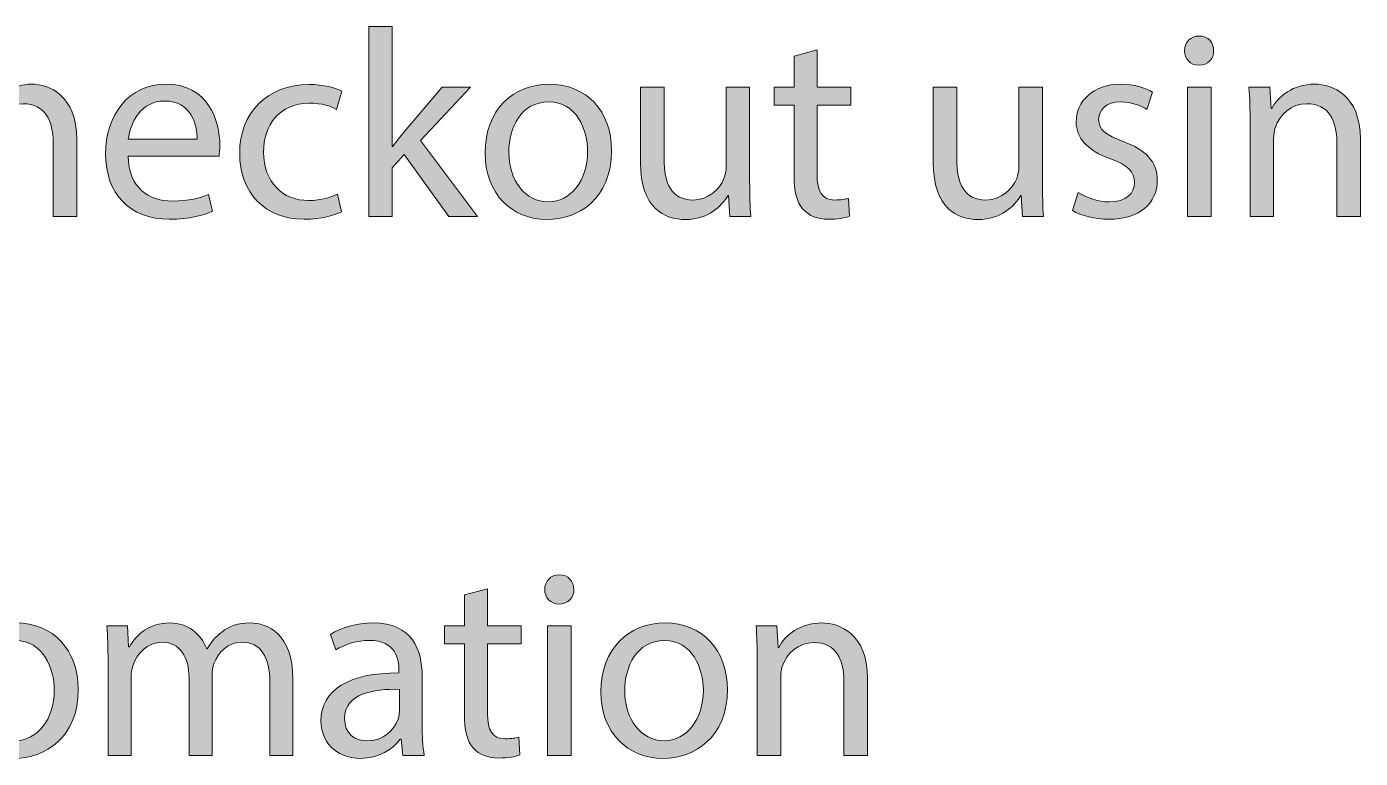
# Model space of a CAD drawing. Header units: inches. Extents: x 0.1 to 22.4, y -34.4 to -0.1.
# Drawn here: x 13.454 to 15.531, y -8.11 to -6.97 of the extents above; entities that cross this region are included whole.
import ezdxf

# ---------------------------------------------------------------- set-up
doc = ezdxf.new("R2010")
doc.units = ezdxf.units.IN
doc.header["$MEASUREMENT"] = 0
doc.layers.add('Layer 1', color=7, linetype='Continuous')

# ---------------------------------------------------------------- blocks, each defined once
blk = doc.blocks.new('block 9')
at = {"layer": 'Layer 1', "true_color": 0x231f20}
h = blk.add_hatch(color=250, dxfattribs=at)
h.dxf.hatch_style = 2
edge = h.paths.add_edge_path()
edge.add_spline(control_points=[(13.3603, -6.9703), (13.3603, -6.9703), (13.3969, -6.9703), (13.3969, -6.9703), (13.3969, -6.9703), (13.3969, -7.0961), (13.3969, -7.0961), (13.3969, -7.0961), (13.3978, -7.0961), (13.3978, -7.0961), (13.4036, -7.0857), (13.4128, -7.0766), (13.424, -7.0703), (13.4349, -7.0641), (13.4478, -7.0599), (13.4615, -7.0599), (13.4886, -7.0599), (13.5319, -7.0766), (13.5319, -7.1461), (13.5319, -7.1461), (13.5319, -7.2661), (13.5319, -7.2661), (13.5319, -7.2661), (13.4953, -7.2661), (13.4953, -7.2661), (13.4953, -7.2661), (13.4953, -7.1503), (13.4953, -7.1503), (13.4953, -7.1178), (13.4832, -7.0903), (13.4486, -7.0903), (13.4249, -7.0903), (13.4061, -7.107), (13.3994, -7.127), (13.3974, -7.132), (13.3969, -7.1374), (13.3969, -7.1445), (13.3969, -7.1445), (13.3969, -7.2661), (13.3969, -7.2661), (13.3969, -7.2661), (13.3603, -7.2661), (13.3603, -7.2661), (13.3603, -7.2661), (13.3603, -6.9703), (13.3603, -6.9703)], knot_values=[0, 0, 0, 0, 1, 1, 1, 2, 2, 2, 3, 3, 3, 4, 4, 4, 5, 5, 5, 6, 6, 6, 7, 7, 7, 8, 8, 8, 9, 9, 9, 10, 10, 10, 11, 11, 11, 12, 12, 12, 13, 13, 13, 14, 14, 14, 15, 15, 15, 15], degree=3, periodic=1)
h = blk.add_hatch(color=250, dxfattribs=at)
h.dxf.hatch_style = 2
edge = h.paths.add_edge_path()
edge.add_spline(control_points=[(14.0232, -7.157), (14.0232, -7.157), (14.024, -7.157), (14.024, -7.157), (14.029, -7.1499), (14.0361, -7.1411), (14.0419, -7.134), (14.0419, -7.134), (14.1011, -7.0645), (14.1011, -7.0645), (14.1011, -7.0645), (14.1453, -7.0645), (14.1453, -7.0645), (14.1453, -7.0645), (14.0673, -7.1474), (14.0673, -7.1474), (14.0673, -7.1474), (14.1561, -7.2661), (14.1561, -7.2661), (14.1561, -7.2661), (14.1115, -7.2661), (14.1115, -7.2661), (14.1115, -7.2661), (14.0419, -7.1695), (14.0419, -7.1695), (14.0419, -7.1695), (14.0232, -7.1903), (14.0232, -7.1903), (14.0232, -7.1903), (14.0232, -7.2661), (14.0232, -7.2661), (14.0232, -7.2661), (13.9869, -7.2661), (13.9869, -7.2661), (13.9869, -7.2661), (13.9869, -6.9703), (13.9869, -6.9703), (13.9869, -6.9703), (14.0232, -6.9703), (14.0232, -6.9703), (14.0232, -6.9703), (14.0232, -7.157), (14.0232, -7.157)], knot_values=[0, 0, 0, 0, 1, 1, 1, 2, 2, 2, 3, 3, 3, 4, 4, 4, 5, 5, 5, 6, 6, 6, 7, 7, 7, 8, 8, 8, 9, 9, 9, 10, 10, 10, 11, 11, 11, 12, 12, 12, 13, 13, 13, 14, 14, 14, 14], degree=3, periodic=1)
h = blk.add_hatch(color=250, dxfattribs=at)
h.dxf.hatch_style = 2
edge = h.paths.add_edge_path()
edge.add_spline(control_points=[(15.3023, -7.0078), (15.3028, -7.0203), (15.2936, -7.0303), (15.279, -7.0303), (15.2661, -7.0303), (15.2569, -7.0203), (15.2569, -7.0078), (15.2569, -6.9949), (15.2665, -6.9849), (15.2798, -6.9849), (15.2936, -6.9849), (15.3023, -6.9949), (15.3023, -7.0078)], knot_values=[0, 0, 0, 0, 1, 1, 1, 2, 2, 2, 3, 3, 3, 4, 4, 4, 4], degree=3, periodic=1)
h.paths.add_polyline_path([(15.2615, -7.2661), (15.2615, -7.0645), (15.2982, -7.0645), (15.2982, -7.2661)])
h = blk.add_hatch(color=250, dxfattribs=at)
h.dxf.hatch_style = 2
edge = h.paths.add_edge_path()
edge.add_spline(control_points=[(14.6848, -7.0066), (14.6848, -7.0066), (14.6848, -7.0645), (14.6848, -7.0645), (14.6848, -7.0645), (14.7373, -7.0645), (14.7373, -7.0645), (14.7373, -7.0645), (14.7373, -7.0924), (14.7373, -7.0924), (14.7373, -7.0924), (14.6848, -7.0924), (14.6848, -7.0924), (14.6848, -7.0924), (14.6848, -7.2011), (14.6848, -7.2011), (14.6848, -7.2261), (14.6919, -7.2403), (14.7123, -7.2403), (14.7219, -7.2403), (14.729, -7.239), (14.7336, -7.2378), (14.7336, -7.2378), (14.7353, -7.2653), (14.7353, -7.2653), (14.7282, -7.2682), (14.7169, -7.2703), (14.7028, -7.2703), (14.6857, -7.2703), (14.6719, -7.2649), (14.6632, -7.2549), (14.6528, -7.244), (14.649, -7.2261), (14.649, -7.2024), (14.649, -7.2024), (14.649, -7.0924), (14.649, -7.0924), (14.649, -7.0924), (14.6178, -7.0924), (14.6178, -7.0924), (14.6178, -7.0924), (14.6178, -7.0645), (14.6178, -7.0645), (14.6178, -7.0645), (14.649, -7.0645), (14.649, -7.0645), (14.649, -7.0645), (14.649, -7.0161), (14.649, -7.0161), (14.649, -7.0161), (14.6848, -7.0066), (14.6848, -7.0066)], knot_values=[0, 0, 0, 0, 1, 1, 1, 2, 2, 2, 3, 3, 3, 4, 4, 4, 5, 5, 5, 6, 6, 6, 7, 7, 7, 8, 8, 8, 9, 9, 9, 10, 10, 10, 11, 11, 11, 12, 12, 12, 13, 13, 13, 14, 14, 14, 15, 15, 15, 16, 16, 16, 17, 17, 17, 17], degree=3, periodic=1)
h = blk.add_hatch(color=250, dxfattribs=at)
h.dxf.hatch_style = 2
edge = h.paths.add_edge_path()
edge.add_spline(control_points=[(13.6119, -7.172), (13.6128, -7.2215), (13.6444, -7.242), (13.6811, -7.242), (13.7073, -7.242), (13.7232, -7.2374), (13.7369, -7.2315), (13.7369, -7.2315), (13.7432, -7.2578), (13.7432, -7.2578), (13.7303, -7.2636), (13.7082, -7.2703), (13.6761, -7.2703), (13.614, -7.2703), (13.5769, -7.2295), (13.5769, -7.1686), (13.5769, -7.1078), (13.6128, -7.0599), (13.6715, -7.0599), (13.7373, -7.0599), (13.7548, -7.1178), (13.7548, -7.1549), (13.7548, -7.1624), (13.754, -7.1682), (13.7536, -7.172), (13.7536, -7.172), (13.6119, -7.172), (13.6119, -7.172)], knot_values=[0, 0, 0, 0, 1, 1, 1, 2, 2, 2, 3, 3, 3, 4, 4, 4, 5, 5, 5, 6, 6, 6, 7, 7, 7, 8, 8, 8, 9, 9, 9, 9], degree=3, periodic=1)
edge = h.paths.add_edge_path()
edge.add_spline(control_points=[(13.7194, -7.1457), (13.7198, -7.1224), (13.7099, -7.0861), (13.6686, -7.0861), (13.6315, -7.0861), (13.6153, -7.1203), (13.6123, -7.1457), (13.6123, -7.1457), (13.7194, -7.1457), (13.7194, -7.1457)], knot_values=[0, 0, 0, 0, 1, 1, 1, 2, 2, 2, 3, 3, 3, 3], degree=3, periodic=1)
h = blk.add_hatch(color=250, dxfattribs=at)
h.dxf.hatch_style = 2
edge = h.paths.add_edge_path()
edge.add_spline(control_points=[(13.944, -7.2586), (13.9344, -7.2636), (13.9132, -7.2703), (13.8861, -7.2703), (13.8253, -7.2703), (13.7857, -7.229), (13.7857, -7.1674), (13.7857, -7.1053), (13.8282, -7.0603), (13.894, -7.0603), (13.9157, -7.0603), (13.9349, -7.0657), (13.9449, -7.0707), (13.9449, -7.0707), (13.9365, -7.0991), (13.9365, -7.0991), (13.9278, -7.094), (13.914, -7.0895), (13.894, -7.0895), (13.8478, -7.0895), (13.8228, -7.1236), (13.8228, -7.1657), (13.8228, -7.2124), (13.8528, -7.2411), (13.8928, -7.2411), (13.9136, -7.2411), (13.9274, -7.2357), (13.9378, -7.2311), (13.9378, -7.2311), (13.944, -7.2586), (13.944, -7.2586)], knot_values=[0, 0, 0, 0, 1, 1, 1, 2, 2, 2, 3, 3, 3, 4, 4, 4, 5, 5, 5, 6, 6, 6, 7, 7, 7, 8, 8, 8, 9, 9, 9, 10, 10, 10, 10], degree=3, periodic=1)
h = blk.add_hatch(color=250, dxfattribs=at)
h.dxf.hatch_style = 2
edge = h.paths.add_edge_path()
edge.add_spline(control_points=[(14.3648, -7.1636), (14.3648, -7.2382), (14.3132, -7.2707), (14.2644, -7.2707), (14.2099, -7.2707), (14.1678, -7.2307), (14.1678, -7.167), (14.1678, -7.0995), (14.2119, -7.0599), (14.2678, -7.0599), (14.3257, -7.0599), (14.3648, -7.102), (14.3648, -7.1636)], knot_values=[0, 0, 0, 0, 1, 1, 1, 2, 2, 2, 3, 3, 3, 4, 4, 4, 4], degree=3, periodic=1)
edge = h.paths.add_edge_path()
edge.add_spline(control_points=[(14.2048, -7.1657), (14.2048, -7.2099), (14.2303, -7.2432), (14.2661, -7.2432), (14.3011, -7.2432), (14.3274, -7.2103), (14.3274, -7.1649), (14.3274, -7.1307), (14.3103, -7.0874), (14.2669, -7.0874), (14.2236, -7.0874), (14.2048, -7.1274), (14.2048, -7.1657)], knot_values=[0, 0, 0, 0, 1, 1, 1, 2, 2, 2, 3, 3, 3, 4, 4, 4, 4], degree=3, periodic=1)
h = blk.add_hatch(color=250, dxfattribs=at)
h.dxf.hatch_style = 2
edge = h.paths.add_edge_path()
edge.add_spline(control_points=[(15.0915, -7.2286), (15.1023, -7.2357), (15.1215, -7.2432), (15.1398, -7.2432), (15.1665, -7.2432), (15.179, -7.2299), (15.179, -7.2132), (15.179, -7.1957), (15.1686, -7.1861), (15.1415, -7.1761), (15.1053, -7.1632), (15.0882, -7.1432), (15.0882, -7.1191), (15.0882, -7.0865), (15.1144, -7.0599), (15.1577, -7.0599), (15.1782, -7.0599), (15.1961, -7.0657), (15.2073, -7.0724), (15.2073, -7.0724), (15.1982, -7.0991), (15.1982, -7.0991), (15.1902, -7.094), (15.1757, -7.0874), (15.1569, -7.0874), (15.1352, -7.0874), (15.1232, -7.0999), (15.1232, -7.1149), (15.1232, -7.1316), (15.1352, -7.1391), (15.1615, -7.149), (15.1965, -7.1624), (15.2144, -7.1799), (15.2144, -7.2099), (15.2144, -7.2453), (15.1869, -7.2703), (15.139, -7.2703), (15.1169, -7.2703), (15.0965, -7.2649), (15.0823, -7.2565), (15.0823, -7.2565), (15.0915, -7.2286), (15.0915, -7.2286)], knot_values=[0, 0, 0, 0, 1, 1, 1, 2, 2, 2, 3, 3, 3, 4, 4, 4, 5, 5, 5, 6, 6, 6, 7, 7, 7, 8, 8, 8, 9, 9, 9, 10, 10, 10, 11, 11, 11, 12, 12, 12, 13, 13, 13, 14, 14, 14, 14], degree=3, periodic=1)
h = blk.add_hatch(color=250, dxfattribs=at)
h.dxf.hatch_style = 2
edge = h.paths.add_edge_path()
edge.add_spline(control_points=[(15.359, -7.1191), (15.359, -7.0982), (15.3586, -7.0811), (15.3573, -7.0645), (15.3573, -7.0645), (15.3898, -7.0645), (15.3898, -7.0645), (15.3898, -7.0645), (15.3919, -7.0978), (15.3919, -7.0978), (15.3919, -7.0978), (15.3928, -7.0978), (15.3928, -7.0978), (15.4028, -7.0786), (15.4261, -7.0599), (15.4594, -7.0599), (15.4873, -7.0599), (15.5307, -7.0766), (15.5307, -7.1457), (15.5307, -7.1457), (15.5307, -7.2661), (15.5307, -7.2661), (15.5307, -7.2661), (15.494, -7.2661), (15.494, -7.2661), (15.494, -7.2661), (15.494, -7.1499), (15.494, -7.1499), (15.494, -7.1174), (15.4819, -7.0903), (15.4473, -7.0903), (15.4232, -7.0903), (15.4044, -7.1074), (15.3982, -7.1278), (15.3965, -7.1324), (15.3957, -7.1386), (15.3957, -7.1449), (15.3957, -7.1449), (15.3957, -7.2661), (15.3957, -7.2661), (15.3957, -7.2661), (15.359, -7.2661), (15.359, -7.2661), (15.359, -7.2661), (15.359, -7.1191), (15.359, -7.1191)], knot_values=[0, 0, 0, 0, 1, 1, 1, 2, 2, 2, 3, 3, 3, 4, 4, 4, 5, 5, 5, 6, 6, 6, 7, 7, 7, 8, 8, 8, 9, 9, 9, 10, 10, 10, 11, 11, 11, 12, 12, 12, 13, 13, 13, 14, 14, 14, 15, 15, 15, 15], degree=3, periodic=1)
h = blk.add_hatch(color=250, dxfattribs=at)
h.dxf.hatch_style = 2
edge = h.paths.add_edge_path()
edge.add_spline(control_points=[(14.5798, -7.2111), (14.5798, -7.232), (14.5803, -7.2503), (14.5815, -7.2661), (14.5815, -7.2661), (14.549, -7.2661), (14.549, -7.2661), (14.549, -7.2661), (14.5469, -7.2332), (14.5469, -7.2332), (14.5469, -7.2332), (14.5461, -7.2332), (14.5461, -7.2332), (14.5365, -7.2495), (14.5153, -7.2707), (14.4794, -7.2707), (14.4478, -7.2707), (14.4098, -7.2532), (14.4098, -7.1824), (14.4098, -7.1824), (14.4098, -7.0645), (14.4098, -7.0645), (14.4098, -7.0645), (14.4465, -7.0645), (14.4465, -7.0645), (14.4465, -7.0645), (14.4465, -7.1761), (14.4465, -7.1761), (14.4465, -7.2145), (14.4582, -7.2403), (14.4915, -7.2403), (14.5161, -7.2403), (14.5332, -7.2232), (14.5398, -7.207), (14.5419, -7.2015), (14.5432, -7.1949), (14.5432, -7.1882), (14.5432, -7.1882), (14.5432, -7.0645), (14.5432, -7.0645), (14.5432, -7.0645), (14.5798, -7.0645), (14.5798, -7.0645), (14.5798, -7.0645), (14.5798, -7.2111), (14.5798, -7.2111)], knot_values=[0, 0, 0, 0, 1, 1, 1, 2, 2, 2, 3, 3, 3, 4, 4, 4, 5, 5, 5, 6, 6, 6, 7, 7, 7, 8, 8, 8, 9, 9, 9, 10, 10, 10, 11, 11, 11, 12, 12, 12, 13, 13, 13, 14, 14, 14, 15, 15, 15, 15], degree=3, periodic=1)
h = blk.add_hatch(color=250, dxfattribs=at)
h.dxf.hatch_style = 2
edge = h.paths.add_edge_path()
edge.add_spline(control_points=[(15.0357, -7.2111), (15.0357, -7.232), (15.0361, -7.2503), (15.0373, -7.2661), (15.0373, -7.2661), (15.0048, -7.2661), (15.0048, -7.2661), (15.0048, -7.2661), (15.0028, -7.2332), (15.0028, -7.2332), (15.0028, -7.2332), (15.0019, -7.2332), (15.0019, -7.2332), (14.9923, -7.2495), (14.9711, -7.2707), (14.9352, -7.2707), (14.9036, -7.2707), (14.8657, -7.2532), (14.8657, -7.1824), (14.8657, -7.1824), (14.8657, -7.0645), (14.8657, -7.0645), (14.8657, -7.0645), (14.9023, -7.0645), (14.9023, -7.0645), (14.9023, -7.0645), (14.9023, -7.1761), (14.9023, -7.1761), (14.9023, -7.2145), (14.914, -7.2403), (14.9473, -7.2403), (14.9719, -7.2403), (14.989, -7.2232), (14.9957, -7.207), (14.9977, -7.2015), (14.999, -7.1949), (14.999, -7.1882), (14.999, -7.1882), (14.999, -7.0645), (14.999, -7.0645), (14.999, -7.0645), (15.0357, -7.0645), (15.0357, -7.0645), (15.0357, -7.0645), (15.0357, -7.2111), (15.0357, -7.2111)], knot_values=[0, 0, 0, 0, 1, 1, 1, 2, 2, 2, 3, 3, 3, 4, 4, 4, 5, 5, 5, 6, 6, 6, 7, 7, 7, 8, 8, 8, 9, 9, 9, 10, 10, 10, 11, 11, 11, 12, 12, 12, 13, 13, 13, 14, 14, 14, 15, 15, 15, 15], degree=3, periodic=1)
at = {"layer": 'Layer 1', "lineweight": 0}
blk.add_lwpolyline([(15.2615, -7.2661), (15.2615, -7.0645), (15.2982, -7.0645), (15.2982, -7.2661), (15.2615, -7.2661)], dxfattribs=at)
for points, knots in [([(13.3603, -6.9703), (13.3603, -6.9703), (13.3969, -6.9703), (13.3969, -6.9703), (13.3969, -6.9703), (13.3969, -7.0961), (13.3969, -7.0961), (13.3969, -7.0961), (13.3978, -7.0961), (13.3978, -7.0961), (13.4036, -7.0857), (13.4128, -7.0766), (13.424, -7.0703), (13.4349, -7.0641), (13.4478, -7.0599), (13.4615, -7.0599), (13.4886, -7.0599), (13.5319, -7.0766), (13.5319, -7.1461), (13.5319, -7.1461), (13.5319, -7.2661), (13.5319, -7.2661), (13.5319, -7.2661), (13.4953, -7.2661), (13.4953, -7.2661), (13.4953, -7.2661), (13.4953, -7.1503), (13.4953, -7.1503), (13.4953, -7.1178), (13.4832, -7.0903), (13.4486, -7.0903), (13.4249, -7.0903), (13.4061, -7.107), (13.3994, -7.127), (13.3974, -7.132), (13.3969, -7.1374), (13.3969, -7.1445), (13.3969, -7.1445), (13.3969, -7.2661), (13.3969, -7.2661), (13.3969, -7.2661), (13.3603, -7.2661), (13.3603, -7.2661), (13.3603, -7.2661), (13.3603, -6.9703), (13.3603, -6.9703)], [0, 0, 0, 0, 1, 1, 1, 2, 2, 2, 3, 3, 3, 4, 4, 4, 5, 5, 5, 6, 6, 6, 7, 7, 7, 8, 8, 8, 9, 9, 9, 10, 10, 10, 11, 11, 11, 12, 12, 12, 13, 13, 13, 14, 14, 14, 15, 15, 15, 15]), ([(14.0232, -7.157), (14.0232, -7.157), (14.024, -7.157), (14.024, -7.157), (14.029, -7.1499), (14.0361, -7.1411), (14.0419, -7.134), (14.0419, -7.134), (14.1011, -7.0645), (14.1011, -7.0645), (14.1011, -7.0645), (14.1453, -7.0645), (14.1453, -7.0645), (14.1453, -7.0645), (14.0673, -7.1474), (14.0673, -7.1474), (14.0673, -7.1474), (14.1561, -7.2661), (14.1561, -7.2661), (14.1561, -7.2661), (14.1115, -7.2661), (14.1115, -7.2661), (14.1115, -7.2661), (14.0419, -7.1695), (14.0419, -7.1695), (14.0419, -7.1695), (14.0232, -7.1903), (14.0232, -7.1903), (14.0232, -7.1903), (14.0232, -7.2661), (14.0232, -7.2661), (14.0232, -7.2661), (13.9869, -7.2661), (13.9869, -7.2661), (13.9869, -7.2661), (13.9869, -6.9703), (13.9869, -6.9703), (13.9869, -6.9703), (14.0232, -6.9703), (14.0232, -6.9703), (14.0232, -6.9703), (14.0232, -7.157), (14.0232, -7.157)], [0, 0, 0, 0, 1, 1, 1, 2, 2, 2, 3, 3, 3, 4, 4, 4, 5, 5, 5, 6, 6, 6, 7, 7, 7, 8, 8, 8, 9, 9, 9, 10, 10, 10, 11, 11, 11, 12, 12, 12, 13, 13, 13, 14, 14, 14, 14]), ([(15.3023, -7.0078), (15.3028, -7.0203), (15.2936, -7.0303), (15.279, -7.0303), (15.2661, -7.0303), (15.2569, -7.0203), (15.2569, -7.0078), (15.2569, -6.9949), (15.2665, -6.9849), (15.2798, -6.9849), (15.2936, -6.9849), (15.3023, -6.9949), (15.3023, -7.0078)], [0, 0, 0, 0, 1, 1, 1, 2, 2, 2, 3, 3, 3, 4, 4, 4, 4]), ([(14.6848, -7.0066), (14.6848, -7.0066), (14.6848, -7.0645), (14.6848, -7.0645), (14.6848, -7.0645), (14.7373, -7.0645), (14.7373, -7.0645), (14.7373, -7.0645), (14.7373, -7.0924), (14.7373, -7.0924), (14.7373, -7.0924), (14.6848, -7.0924), (14.6848, -7.0924), (14.6848, -7.0924), (14.6848, -7.2011), (14.6848, -7.2011), (14.6848, -7.2261), (14.6919, -7.2403), (14.7123, -7.2403), (14.7219, -7.2403), (14.729, -7.239), (14.7336, -7.2378), (14.7336, -7.2378), (14.7353, -7.2653), (14.7353, -7.2653), (14.7282, -7.2682), (14.7169, -7.2703), (14.7028, -7.2703), (14.6857, -7.2703), (14.6719, -7.2649), (14.6632, -7.2549), (14.6528, -7.244), (14.649, -7.2261), (14.649, -7.2024), (14.649, -7.2024), (14.649, -7.0924), (14.649, -7.0924), (14.649, -7.0924), (14.6178, -7.0924), (14.6178, -7.0924), (14.6178, -7.0924), (14.6178, -7.0645), (14.6178, -7.0645), (14.6178, -7.0645), (14.649, -7.0645), (14.649, -7.0645), (14.649, -7.0645), (14.649, -7.0161), (14.649, -7.0161), (14.649, -7.0161), (14.6848, -7.0066), (14.6848, -7.0066)], [0, 0, 0, 0, 1, 1, 1, 2, 2, 2, 3, 3, 3, 4, 4, 4, 5, 5, 5, 6, 6, 6, 7, 7, 7, 8, 8, 8, 9, 9, 9, 10, 10, 10, 11, 11, 11, 12, 12, 12, 13, 13, 13, 14, 14, 14, 15, 15, 15, 16, 16, 16, 17, 17, 17, 17]), ([(13.6119, -7.172), (13.6128, -7.2215), (13.6444, -7.242), (13.6811, -7.242), (13.7073, -7.242), (13.7232, -7.2374), (13.7369, -7.2315), (13.7369, -7.2315), (13.7432, -7.2578), (13.7432, -7.2578), (13.7303, -7.2636), (13.7082, -7.2703), (13.6761, -7.2703), (13.614, -7.2703), (13.5769, -7.2295), (13.5769, -7.1686), (13.5769, -7.1078), (13.6128, -7.0599), (13.6715, -7.0599), (13.7373, -7.0599), (13.7548, -7.1178), (13.7548, -7.1549), (13.7548, -7.1624), (13.754, -7.1682), (13.7536, -7.172), (13.7536, -7.172), (13.6119, -7.172), (13.6119, -7.172)], [0, 0, 0, 0, 1, 1, 1, 2, 2, 2, 3, 3, 3, 4, 4, 4, 5, 5, 5, 6, 6, 6, 7, 7, 7, 8, 8, 8, 9, 9, 9, 9]), ([(13.944, -7.2586), (13.9344, -7.2636), (13.9132, -7.2703), (13.8861, -7.2703), (13.8253, -7.2703), (13.7857, -7.229), (13.7857, -7.1674), (13.7857, -7.1053), (13.8282, -7.0603), (13.894, -7.0603), (13.9157, -7.0603), (13.9349, -7.0657), (13.9449, -7.0707), (13.9449, -7.0707), (13.9365, -7.0991), (13.9365, -7.0991), (13.9278, -7.094), (13.914, -7.0895), (13.894, -7.0895), (13.8478, -7.0895), (13.8228, -7.1236), (13.8228, -7.1657), (13.8228, -7.2124), (13.8528, -7.2411), (13.8928, -7.2411), (13.9136, -7.2411), (13.9274, -7.2357), (13.9378, -7.2311), (13.9378, -7.2311), (13.944, -7.2586), (13.944, -7.2586)], [0, 0, 0, 0, 1, 1, 1, 2, 2, 2, 3, 3, 3, 4, 4, 4, 5, 5, 5, 6, 6, 6, 7, 7, 7, 8, 8, 8, 9, 9, 9, 10, 10, 10, 10]), ([(14.3648, -7.1636), (14.3648, -7.2382), (14.3132, -7.2707), (14.2644, -7.2707), (14.2099, -7.2707), (14.1678, -7.2307), (14.1678, -7.167), (14.1678, -7.0995), (14.2119, -7.0599), (14.2678, -7.0599), (14.3257, -7.0599), (14.3648, -7.102), (14.3648, -7.1636)], [0, 0, 0, 0, 1, 1, 1, 2, 2, 2, 3, 3, 3, 4, 4, 4, 4]), ([(15.0915, -7.2286), (15.1023, -7.2357), (15.1215, -7.2432), (15.1398, -7.2432), (15.1665, -7.2432), (15.179, -7.2299), (15.179, -7.2132), (15.179, -7.1957), (15.1686, -7.1861), (15.1415, -7.1761), (15.1053, -7.1632), (15.0882, -7.1432), (15.0882, -7.1191), (15.0882, -7.0865), (15.1144, -7.0599), (15.1577, -7.0599), (15.1782, -7.0599), (15.1961, -7.0657), (15.2073, -7.0724), (15.2073, -7.0724), (15.1982, -7.0991), (15.1982, -7.0991), (15.1902, -7.094), (15.1757, -7.0874), (15.1569, -7.0874), (15.1352, -7.0874), (15.1232, -7.0999), (15.1232, -7.1149), (15.1232, -7.1316), (15.1352, -7.1391), (15.1615, -7.149), (15.1965, -7.1624), (15.2144, -7.1799), (15.2144, -7.2099), (15.2144, -7.2453), (15.1869, -7.2703), (15.139, -7.2703), (15.1169, -7.2703), (15.0965, -7.2649), (15.0823, -7.2565), (15.0823, -7.2565), (15.0915, -7.2286), (15.0915, -7.2286)], [0, 0, 0, 0, 1, 1, 1, 2, 2, 2, 3, 3, 3, 4, 4, 4, 5, 5, 5, 6, 6, 6, 7, 7, 7, 8, 8, 8, 9, 9, 9, 10, 10, 10, 11, 11, 11, 12, 12, 12, 13, 13, 13, 14, 14, 14, 14]), ([(15.359, -7.1191), (15.359, -7.0982), (15.3586, -7.0811), (15.3573, -7.0645), (15.3573, -7.0645), (15.3898, -7.0645), (15.3898, -7.0645), (15.3898, -7.0645), (15.3919, -7.0978), (15.3919, -7.0978), (15.3919, -7.0978), (15.3928, -7.0978), (15.3928, -7.0978), (15.4028, -7.0786), (15.4261, -7.0599), (15.4594, -7.0599), (15.4873, -7.0599), (15.5307, -7.0766), (15.5307, -7.1457), (15.5307, -7.1457), (15.5307, -7.2661), (15.5307, -7.2661), (15.5307, -7.2661), (15.494, -7.2661), (15.494, -7.2661), (15.494, -7.2661), (15.494, -7.1499), (15.494, -7.1499), (15.494, -7.1174), (15.4819, -7.0903), (15.4473, -7.0903), (15.4232, -7.0903), (15.4044, -7.1074), (15.3982, -7.1278), (15.3965, -7.1324), (15.3957, -7.1386), (15.3957, -7.1449), (15.3957, -7.1449), (15.3957, -7.2661), (15.3957, -7.2661), (15.3957, -7.2661), (15.359, -7.2661), (15.359, -7.2661), (15.359, -7.2661), (15.359, -7.1191), (15.359, -7.1191)], [0, 0, 0, 0, 1, 1, 1, 2, 2, 2, 3, 3, 3, 4, 4, 4, 5, 5, 5, 6, 6, 6, 7, 7, 7, 8, 8, 8, 9, 9, 9, 10, 10, 10, 11, 11, 11, 12, 12, 12, 13, 13, 13, 14, 14, 14, 15, 15, 15, 15]), ([(14.5798, -7.2111), (14.5798, -7.232), (14.5803, -7.2503), (14.5815, -7.2661), (14.5815, -7.2661), (14.549, -7.2661), (14.549, -7.2661), (14.549, -7.2661), (14.5469, -7.2332), (14.5469, -7.2332), (14.5469, -7.2332), (14.5461, -7.2332), (14.5461, -7.2332), (14.5365, -7.2495), (14.5153, -7.2707), (14.4794, -7.2707), (14.4478, -7.2707), (14.4098, -7.2532), (14.4098, -7.1824), (14.4098, -7.1824), (14.4098, -7.0645), (14.4098, -7.0645), (14.4098, -7.0645), (14.4465, -7.0645), (14.4465, -7.0645), (14.4465, -7.0645), (14.4465, -7.1761), (14.4465, -7.1761), (14.4465, -7.2145), (14.4582, -7.2403), (14.4915, -7.2403), (14.5161, -7.2403), (14.5332, -7.2232), (14.5398, -7.207), (14.5419, -7.2015), (14.5432, -7.1949), (14.5432, -7.1882), (14.5432, -7.1882), (14.5432, -7.0645), (14.5432, -7.0645), (14.5432, -7.0645), (14.5798, -7.0645), (14.5798, -7.0645), (14.5798, -7.0645), (14.5798, -7.2111), (14.5798, -7.2111)], [0, 0, 0, 0, 1, 1, 1, 2, 2, 2, 3, 3, 3, 4, 4, 4, 5, 5, 5, 6, 6, 6, 7, 7, 7, 8, 8, 8, 9, 9, 9, 10, 10, 10, 11, 11, 11, 12, 12, 12, 13, 13, 13, 14, 14, 14, 15, 15, 15, 15]), ([(15.0357, -7.2111), (15.0357, -7.232), (15.0361, -7.2503), (15.0373, -7.2661), (15.0373, -7.2661), (15.0048, -7.2661), (15.0048, -7.2661), (15.0048, -7.2661), (15.0028, -7.2332), (15.0028, -7.2332), (15.0028, -7.2332), (15.0019, -7.2332), (15.0019, -7.2332), (14.9923, -7.2495), (14.9711, -7.2707), (14.9352, -7.2707), (14.9036, -7.2707), (14.8657, -7.2532), (14.8657, -7.1824), (14.8657, -7.1824), (14.8657, -7.0645), (14.8657, -7.0645), (14.8657, -7.0645), (14.9023, -7.0645), (14.9023, -7.0645), (14.9023, -7.0645), (14.9023, -7.1761), (14.9023, -7.1761), (14.9023, -7.2145), (14.914, -7.2403), (14.9473, -7.2403), (14.9719, -7.2403), (14.989, -7.2232), (14.9957, -7.207), (14.9977, -7.2015), (14.999, -7.1949), (14.999, -7.1882), (14.999, -7.1882), (14.999, -7.0645), (14.999, -7.0645), (14.999, -7.0645), (15.0357, -7.0645), (15.0357, -7.0645), (15.0357, -7.0645), (15.0357, -7.2111), (15.0357, -7.2111)], [0, 0, 0, 0, 1, 1, 1, 2, 2, 2, 3, 3, 3, 4, 4, 4, 5, 5, 5, 6, 6, 6, 7, 7, 7, 8, 8, 8, 9, 9, 9, 10, 10, 10, 11, 11, 11, 12, 12, 12, 13, 13, 13, 14, 14, 14, 15, 15, 15, 15]), ([(13.7194, -7.1457), (13.7198, -7.1224), (13.7099, -7.0861), (13.6686, -7.0861), (13.6315, -7.0861), (13.6153, -7.1203), (13.6123, -7.1457), (13.6123, -7.1457), (13.7194, -7.1457), (13.7194, -7.1457)], [0, 0, 0, 0, 1, 1, 1, 2, 2, 2, 3, 3, 3, 3]), ([(14.2048, -7.1657), (14.2048, -7.2099), (14.2303, -7.2432), (14.2661, -7.2432), (14.3011, -7.2432), (14.3274, -7.2103), (14.3274, -7.1649), (14.3274, -7.1307), (14.3103, -7.0874), (14.2669, -7.0874), (14.2236, -7.0874), (14.2048, -7.1274), (14.2048, -7.1657)], [0, 0, 0, 0, 1, 1, 1, 2, 2, 2, 3, 3, 3, 4, 4, 4, 4])]:
    blk.add_open_spline(points, degree=3, knots=knots, dxfattribs=at)
blk = doc.blocks.new('block 10')
at = {"layer": 'Layer 1', "true_color": 0x231f20}
h = blk.add_hatch(color=250, dxfattribs=at)
h.dxf.hatch_style = 2
edge = h.paths.add_edge_path()
edge.add_spline(control_points=[(14.3061, -7.847), (14.3065, -7.8595), (14.2973, -7.8695), (14.2827, -7.8695), (14.2698, -7.8695), (14.2606, -7.8595), (14.2606, -7.847), (14.2606, -7.834), (14.2702, -7.824), (14.2836, -7.824), (14.2973, -7.824), (14.3061, -7.834), (14.3061, -7.847)], knot_values=[0, 0, 0, 0, 1, 1, 1, 2, 2, 2, 3, 3, 3, 4, 4, 4, 4], degree=3, periodic=1)
h.paths.add_polyline_path([(14.2652, -8.1053), (14.2652, -7.9036), (14.3019, -7.9036), (14.3019, -8.1053)])
h = blk.add_hatch(color=250, dxfattribs=at)
h.dxf.hatch_style = 2
edge = h.paths.add_edge_path()
edge.add_spline(control_points=[(14.1715, -7.8457), (14.1715, -7.8457), (14.1715, -7.9036), (14.1715, -7.9036), (14.1715, -7.9036), (14.224, -7.9036), (14.224, -7.9036), (14.224, -7.9036), (14.224, -7.9315), (14.224, -7.9315), (14.224, -7.9315), (14.1715, -7.9315), (14.1715, -7.9315), (14.1715, -7.9315), (14.1715, -8.0403), (14.1715, -8.0403), (14.1715, -8.0653), (14.1786, -8.0794), (14.199, -8.0794), (14.2086, -8.0794), (14.2156, -8.0782), (14.2202, -8.0769), (14.2202, -8.0769), (14.2219, -8.1044), (14.2219, -8.1044), (14.2148, -8.1074), (14.2036, -8.1094), (14.1894, -8.1094), (14.1723, -8.1094), (14.1586, -8.104), (14.1498, -8.094), (14.1394, -8.0832), (14.1356, -8.0653), (14.1356, -8.0415), (14.1356, -8.0415), (14.1356, -7.9315), (14.1356, -7.9315), (14.1356, -7.9315), (14.1044, -7.9315), (14.1044, -7.9315), (14.1044, -7.9315), (14.1044, -7.9036), (14.1044, -7.9036), (14.1044, -7.9036), (14.1356, -7.9036), (14.1356, -7.9036), (14.1356, -7.9036), (14.1356, -7.8553), (14.1356, -7.8553), (14.1356, -7.8553), (14.1715, -7.8457), (14.1715, -7.8457)], knot_values=[0, 0, 0, 0, 1, 1, 1, 2, 2, 2, 3, 3, 3, 4, 4, 4, 5, 5, 5, 6, 6, 6, 7, 7, 7, 8, 8, 8, 9, 9, 9, 10, 10, 10, 11, 11, 11, 12, 12, 12, 13, 13, 13, 14, 14, 14, 15, 15, 15, 16, 16, 16, 17, 17, 17, 17], degree=3, periodic=1)
h = blk.add_hatch(color=250, dxfattribs=at)
h.dxf.hatch_style = 2
edge = h.paths.add_edge_path()
edge.add_spline(control_points=[(13.5344, -8.0028), (13.5344, -8.0774), (13.4827, -8.1099), (13.434, -8.1099), (13.3794, -8.1099), (13.3373, -8.0699), (13.3373, -8.0061), (13.3373, -7.9386), (13.3815, -7.899), (13.4373, -7.899), (13.4952, -7.899), (13.5344, -7.9411), (13.5344, -8.0028)], knot_values=[0, 0, 0, 0, 1, 1, 1, 2, 2, 2, 3, 3, 3, 4, 4, 4, 4], degree=3, periodic=1)
edge = h.paths.add_edge_path()
edge.add_spline(control_points=[(13.3744, -8.0049), (13.3744, -8.049), (13.3998, -8.0824), (13.4357, -8.0824), (13.4706, -8.0824), (13.4969, -8.0494), (13.4969, -8.004), (13.4969, -7.9699), (13.4798, -7.9265), (13.4365, -7.9265), (13.3931, -7.9265), (13.3744, -7.9665), (13.3744, -8.0049)], knot_values=[0, 0, 0, 0, 1, 1, 1, 2, 2, 2, 3, 3, 3, 4, 4, 4, 4], degree=3, periodic=1)
h = blk.add_hatch(color=250, dxfattribs=at)
h.dxf.hatch_style = 2
edge = h.paths.add_edge_path()
edge.add_spline(control_points=[(13.5807, -7.9582), (13.5807, -7.9374), (13.5802, -7.9203), (13.579, -7.9036), (13.579, -7.9036), (13.6111, -7.9036), (13.6111, -7.9036), (13.6111, -7.9036), (13.6127, -7.9361), (13.6127, -7.9361), (13.6127, -7.9361), (13.614, -7.9361), (13.614, -7.9361), (13.6252, -7.917), (13.644, -7.899), (13.6773, -7.899), (13.7048, -7.899), (13.7257, -7.9157), (13.7344, -7.9395), (13.7344, -7.9395), (13.7352, -7.9395), (13.7352, -7.9395), (13.7415, -7.9282), (13.7494, -7.9195), (13.7577, -7.9132), (13.7698, -7.904), (13.7831, -7.899), (13.8023, -7.899), (13.829, -7.899), (13.8686, -7.9165), (13.8686, -7.9865), (13.8686, -7.9865), (13.8686, -8.1053), (13.8686, -8.1053), (13.8686, -8.1053), (13.8327, -8.1053), (13.8327, -8.1053), (13.8327, -8.1053), (13.8327, -7.9911), (13.8327, -7.9911), (13.8327, -7.9524), (13.8186, -7.929), (13.789, -7.929), (13.7681, -7.929), (13.7519, -7.9445), (13.7456, -7.9624), (13.744, -7.9674), (13.7427, -7.974), (13.7427, -7.9807), (13.7427, -7.9807), (13.7427, -8.1053), (13.7427, -8.1053), (13.7427, -8.1053), (13.7069, -8.1053), (13.7069, -8.1053), (13.7069, -8.1053), (13.7069, -7.9844), (13.7069, -7.9844), (13.7069, -7.9524), (13.6927, -7.929), (13.6648, -7.929), (13.6419, -7.929), (13.6252, -7.9474), (13.6194, -7.9657), (13.6173, -7.9711), (13.6165, -7.9774), (13.6165, -7.9836), (13.6165, -7.9836), (13.6165, -8.1053), (13.6165, -8.1053), (13.6165, -8.1053), (13.5807, -8.1053), (13.5807, -8.1053), (13.5807, -8.1053), (13.5807, -7.9582), (13.5807, -7.9582)], knot_values=[0, 0, 0, 0, 1, 1, 1, 2, 2, 2, 3, 3, 3, 4, 4, 4, 5, 5, 5, 6, 6, 6, 7, 7, 7, 8, 8, 8, 9, 9, 9, 10, 10, 10, 11, 11, 11, 12, 12, 12, 13, 13, 13, 14, 14, 14, 15, 15, 15, 16, 16, 16, 17, 17, 17, 18, 18, 18, 19, 19, 19, 20, 20, 20, 21, 21, 21, 22, 22, 22, 23, 23, 23, 24, 24, 24, 25, 25, 25, 25], degree=3, periodic=1)
h = blk.add_hatch(color=250, dxfattribs=at)
h.dxf.hatch_style = 2
edge = h.paths.add_edge_path()
edge.add_spline(control_points=[(14.0398, -8.1053), (14.0398, -8.1053), (14.0369, -8.0799), (14.0369, -8.0799), (14.0369, -8.0799), (14.0356, -8.0799), (14.0356, -8.0799), (14.0244, -8.0957), (14.0027, -8.1099), (13.974, -8.1099), (13.9331, -8.1099), (13.9123, -8.0811), (13.9123, -8.0519), (13.9123, -8.0032), (13.9556, -7.9765), (14.0336, -7.9769), (14.0336, -7.9769), (14.0336, -7.9728), (14.0336, -7.9728), (14.0336, -7.9561), (14.029, -7.9261), (13.9877, -7.9261), (13.969, -7.9261), (13.9494, -7.932), (13.9352, -7.9411), (13.9352, -7.9411), (13.9269, -7.917), (13.9269, -7.917), (13.9436, -7.9061), (13.9677, -7.899), (13.9932, -7.899), (14.0548, -7.899), (14.0698, -7.9411), (14.0698, -7.9815), (14.0698, -7.9815), (14.0698, -8.0569), (14.0698, -8.0569), (14.0698, -8.0744), (14.0706, -8.0915), (14.0731, -8.1053), (14.0731, -8.1053), (14.0398, -8.1053), (14.0398, -8.1053)], knot_values=[0, 0, 0, 0, 1, 1, 1, 2, 2, 2, 3, 3, 3, 4, 4, 4, 5, 5, 5, 6, 6, 6, 7, 7, 7, 8, 8, 8, 9, 9, 9, 10, 10, 10, 11, 11, 11, 12, 12, 12, 13, 13, 13, 14, 14, 14, 14], degree=3, periodic=1)
edge = h.paths.add_edge_path()
edge.add_spline(control_points=[(14.0344, -8.0024), (13.9944, -8.0015), (13.949, -8.0086), (13.949, -8.0478), (13.949, -8.0715), (13.9648, -8.0828), (13.9836, -8.0828), (14.0098, -8.0828), (14.0265, -8.0661), (14.0323, -8.049), (14.0336, -8.0453), (14.0344, -8.0411), (14.0344, -8.0374), (14.0344, -8.0374), (14.0344, -8.0024), (14.0344, -8.0024)], knot_values=[0, 0, 0, 0, 1, 1, 1, 2, 2, 2, 3, 3, 3, 4, 4, 4, 5, 5, 5, 5], degree=3, periodic=1)
h = blk.add_hatch(color=250, dxfattribs=at)
h.dxf.hatch_style = 2
edge = h.paths.add_edge_path()
edge.add_spline(control_points=[(14.5452, -8.0028), (14.5452, -8.0774), (14.4936, -8.1099), (14.4448, -8.1099), (14.3902, -8.1099), (14.3481, -8.0699), (14.3481, -8.0061), (14.3481, -7.9386), (14.3923, -7.899), (14.4481, -7.899), (14.5061, -7.899), (14.5452, -7.9411), (14.5452, -8.0028)], knot_values=[0, 0, 0, 0, 1, 1, 1, 2, 2, 2, 3, 3, 3, 4, 4, 4, 4], degree=3, periodic=1)
edge = h.paths.add_edge_path()
edge.add_spline(control_points=[(14.3852, -8.0049), (14.3852, -8.049), (14.4106, -8.0824), (14.4465, -8.0824), (14.4815, -8.0824), (14.5077, -8.0494), (14.5077, -8.004), (14.5077, -7.9699), (14.4906, -7.9265), (14.4473, -7.9265), (14.404, -7.9265), (14.3852, -7.9665), (14.3852, -8.0049)], knot_values=[0, 0, 0, 0, 1, 1, 1, 2, 2, 2, 3, 3, 3, 4, 4, 4, 4], degree=3, periodic=1)
h = blk.add_hatch(color=250, dxfattribs=at)
h.dxf.hatch_style = 2
edge = h.paths.add_edge_path()
edge.add_spline(control_points=[(14.5915, -7.9582), (14.5915, -7.9374), (14.5911, -7.9203), (14.5898, -7.9036), (14.5898, -7.9036), (14.6223, -7.9036), (14.6223, -7.9036), (14.6223, -7.9036), (14.6244, -7.937), (14.6244, -7.937), (14.6244, -7.937), (14.6252, -7.937), (14.6252, -7.937), (14.6352, -7.9178), (14.6586, -7.899), (14.6919, -7.899), (14.7198, -7.899), (14.7631, -7.9157), (14.7631, -7.9849), (14.7631, -7.9849), (14.7631, -8.1053), (14.7631, -8.1053), (14.7631, -8.1053), (14.7265, -8.1053), (14.7265, -8.1053), (14.7265, -8.1053), (14.7265, -7.989), (14.7265, -7.989), (14.7265, -7.9565), (14.7144, -7.9295), (14.6798, -7.9295), (14.6556, -7.9295), (14.6369, -7.9465), (14.6306, -7.967), (14.629, -7.9715), (14.6281, -7.9778), (14.6281, -7.984), (14.6281, -7.984), (14.6281, -8.1053), (14.6281, -8.1053), (14.6281, -8.1053), (14.5915, -8.1053), (14.5915, -8.1053), (14.5915, -8.1053), (14.5915, -7.9582), (14.5915, -7.9582)], knot_values=[0, 0, 0, 0, 1, 1, 1, 2, 2, 2, 3, 3, 3, 4, 4, 4, 5, 5, 5, 6, 6, 6, 7, 7, 7, 8, 8, 8, 9, 9, 9, 10, 10, 10, 11, 11, 11, 12, 12, 12, 13, 13, 13, 14, 14, 14, 15, 15, 15, 15], degree=3, periodic=1)
at = {"layer": 'Layer 1', "lineweight": 0}
blk.add_lwpolyline([(14.2652, -8.1053), (14.2652, -7.9036), (14.3019, -7.9036), (14.3019, -8.1053), (14.2652, -8.1053)], dxfattribs=at)
for points, knots in [([(14.3061, -7.847), (14.3065, -7.8595), (14.2973, -7.8695), (14.2827, -7.8695), (14.2698, -7.8695), (14.2606, -7.8595), (14.2606, -7.847), (14.2606, -7.834), (14.2702, -7.824), (14.2836, -7.824), (14.2973, -7.824), (14.3061, -7.834), (14.3061, -7.847)], [0, 0, 0, 0, 1, 1, 1, 2, 2, 2, 3, 3, 3, 4, 4, 4, 4]), ([(14.1715, -7.8457), (14.1715, -7.8457), (14.1715, -7.9036), (14.1715, -7.9036), (14.1715, -7.9036), (14.224, -7.9036), (14.224, -7.9036), (14.224, -7.9036), (14.224, -7.9315), (14.224, -7.9315), (14.224, -7.9315), (14.1715, -7.9315), (14.1715, -7.9315), (14.1715, -7.9315), (14.1715, -8.0403), (14.1715, -8.0403), (14.1715, -8.0653), (14.1786, -8.0794), (14.199, -8.0794), (14.2086, -8.0794), (14.2156, -8.0782), (14.2202, -8.0769), (14.2202, -8.0769), (14.2219, -8.1044), (14.2219, -8.1044), (14.2148, -8.1074), (14.2036, -8.1094), (14.1894, -8.1094), (14.1723, -8.1094), (14.1586, -8.104), (14.1498, -8.094), (14.1394, -8.0832), (14.1356, -8.0653), (14.1356, -8.0415), (14.1356, -8.0415), (14.1356, -7.9315), (14.1356, -7.9315), (14.1356, -7.9315), (14.1044, -7.9315), (14.1044, -7.9315), (14.1044, -7.9315), (14.1044, -7.9036), (14.1044, -7.9036), (14.1044, -7.9036), (14.1356, -7.9036), (14.1356, -7.9036), (14.1356, -7.9036), (14.1356, -7.8553), (14.1356, -7.8553), (14.1356, -7.8553), (14.1715, -7.8457), (14.1715, -7.8457)], [0, 0, 0, 0, 1, 1, 1, 2, 2, 2, 3, 3, 3, 4, 4, 4, 5, 5, 5, 6, 6, 6, 7, 7, 7, 8, 8, 8, 9, 9, 9, 10, 10, 10, 11, 11, 11, 12, 12, 12, 13, 13, 13, 14, 14, 14, 15, 15, 15, 16, 16, 16, 17, 17, 17, 17]), ([(13.5344, -8.0028), (13.5344, -8.0774), (13.4827, -8.1099), (13.434, -8.1099), (13.3794, -8.1099), (13.3373, -8.0699), (13.3373, -8.0061), (13.3373, -7.9386), (13.3815, -7.899), (13.4373, -7.899), (13.4952, -7.899), (13.5344, -7.9411), (13.5344, -8.0028)], [0, 0, 0, 0, 1, 1, 1, 2, 2, 2, 3, 3, 3, 4, 4, 4, 4]), ([(13.5807, -7.9582), (13.5807, -7.9374), (13.5802, -7.9203), (13.579, -7.9036), (13.579, -7.9036), (13.6111, -7.9036), (13.6111, -7.9036), (13.6111, -7.9036), (13.6127, -7.9361), (13.6127, -7.9361), (13.6127, -7.9361), (13.614, -7.9361), (13.614, -7.9361), (13.6252, -7.917), (13.644, -7.899), (13.6773, -7.899), (13.7048, -7.899), (13.7257, -7.9157), (13.7344, -7.9395), (13.7344, -7.9395), (13.7352, -7.9395), (13.7352, -7.9395), (13.7415, -7.9282), (13.7494, -7.9195), (13.7577, -7.9132), (13.7698, -7.904), (13.7831, -7.899), (13.8023, -7.899), (13.829, -7.899), (13.8686, -7.9165), (13.8686, -7.9865), (13.8686, -7.9865), (13.8686, -8.1053), (13.8686, -8.1053), (13.8686, -8.1053), (13.8327, -8.1053), (13.8327, -8.1053), (13.8327, -8.1053), (13.8327, -7.9911), (13.8327, -7.9911), (13.8327, -7.9524), (13.8186, -7.929), (13.789, -7.929), (13.7681, -7.929), (13.7519, -7.9445), (13.7456, -7.9624), (13.744, -7.9674), (13.7427, -7.974), (13.7427, -7.9807), (13.7427, -7.9807), (13.7427, -8.1053), (13.7427, -8.1053), (13.7427, -8.1053), (13.7069, -8.1053), (13.7069, -8.1053), (13.7069, -8.1053), (13.7069, -7.9844), (13.7069, -7.9844), (13.7069, -7.9524), (13.6927, -7.929), (13.6648, -7.929), (13.6419, -7.929), (13.6252, -7.9474), (13.6194, -7.9657), (13.6173, -7.9711), (13.6165, -7.9774), (13.6165, -7.9836), (13.6165, -7.9836), (13.6165, -8.1053), (13.6165, -8.1053), (13.6165, -8.1053), (13.5807, -8.1053), (13.5807, -8.1053), (13.5807, -8.1053), (13.5807, -7.9582), (13.5807, -7.9582)], [0, 0, 0, 0, 1, 1, 1, 2, 2, 2, 3, 3, 3, 4, 4, 4, 5, 5, 5, 6, 6, 6, 7, 7, 7, 8, 8, 8, 9, 9, 9, 10, 10, 10, 11, 11, 11, 12, 12, 12, 13, 13, 13, 14, 14, 14, 15, 15, 15, 16, 16, 16, 17, 17, 17, 18, 18, 18, 19, 19, 19, 20, 20, 20, 21, 21, 21, 22, 22, 22, 23, 23, 23, 24, 24, 24, 25, 25, 25, 25]), ([(14.0398, -8.1053), (14.0398, -8.1053), (14.0369, -8.0799), (14.0369, -8.0799), (14.0369, -8.0799), (14.0356, -8.0799), (14.0356, -8.0799), (14.0244, -8.0957), (14.0027, -8.1099), (13.974, -8.1099), (13.9331, -8.1099), (13.9123, -8.0811), (13.9123, -8.0519), (13.9123, -8.0032), (13.9556, -7.9765), (14.0336, -7.9769), (14.0336, -7.9769), (14.0336, -7.9728), (14.0336, -7.9728), (14.0336, -7.9561), (14.029, -7.9261), (13.9877, -7.9261), (13.969, -7.9261), (13.9494, -7.932), (13.9352, -7.9411), (13.9352, -7.9411), (13.9269, -7.917), (13.9269, -7.917), (13.9436, -7.9061), (13.9677, -7.899), (13.9932, -7.899), (14.0548, -7.899), (14.0698, -7.9411), (14.0698, -7.9815), (14.0698, -7.9815), (14.0698, -8.0569), (14.0698, -8.0569), (14.0698, -8.0744), (14.0706, -8.0915), (14.0731, -8.1053), (14.0731, -8.1053), (14.0398, -8.1053), (14.0398, -8.1053)], [0, 0, 0, 0, 1, 1, 1, 2, 2, 2, 3, 3, 3, 4, 4, 4, 5, 5, 5, 6, 6, 6, 7, 7, 7, 8, 8, 8, 9, 9, 9, 10, 10, 10, 11, 11, 11, 12, 12, 12, 13, 13, 13, 14, 14, 14, 14]), ([(14.5452, -8.0028), (14.5452, -8.0774), (14.4936, -8.1099), (14.4448, -8.1099), (14.3902, -8.1099), (14.3481, -8.0699), (14.3481, -8.0061), (14.3481, -7.9386), (14.3923, -7.899), (14.4481, -7.899), (14.5061, -7.899), (14.5452, -7.9411), (14.5452, -8.0028)], [0, 0, 0, 0, 1, 1, 1, 2, 2, 2, 3, 3, 3, 4, 4, 4, 4]), ([(14.5915, -7.9582), (14.5915, -7.9374), (14.5911, -7.9203), (14.5898, -7.9036), (14.5898, -7.9036), (14.6223, -7.9036), (14.6223, -7.9036), (14.6223, -7.9036), (14.6244, -7.937), (14.6244, -7.937), (14.6244, -7.937), (14.6252, -7.937), (14.6252, -7.937), (14.6352, -7.9178), (14.6586, -7.899), (14.6919, -7.899), (14.7198, -7.899), (14.7631, -7.9157), (14.7631, -7.9849), (14.7631, -7.9849), (14.7631, -8.1053), (14.7631, -8.1053), (14.7631, -8.1053), (14.7265, -8.1053), (14.7265, -8.1053), (14.7265, -8.1053), (14.7265, -7.989), (14.7265, -7.989), (14.7265, -7.9565), (14.7144, -7.9295), (14.6798, -7.9295), (14.6556, -7.9295), (14.6369, -7.9465), (14.6306, -7.967), (14.629, -7.9715), (14.6281, -7.9778), (14.6281, -7.984), (14.6281, -7.984), (14.6281, -8.1053), (14.6281, -8.1053), (14.6281, -8.1053), (14.5915, -8.1053), (14.5915, -8.1053), (14.5915, -8.1053), (14.5915, -7.9582), (14.5915, -7.9582)], [0, 0, 0, 0, 1, 1, 1, 2, 2, 2, 3, 3, 3, 4, 4, 4, 5, 5, 5, 6, 6, 6, 7, 7, 7, 8, 8, 8, 9, 9, 9, 10, 10, 10, 11, 11, 11, 12, 12, 12, 13, 13, 13, 14, 14, 14, 15, 15, 15, 15]), ([(13.3744, -8.0049), (13.3744, -8.049), (13.3998, -8.0824), (13.4357, -8.0824), (13.4706, -8.0824), (13.4969, -8.0494), (13.4969, -8.004), (13.4969, -7.9699), (13.4798, -7.9265), (13.4365, -7.9265), (13.3931, -7.9265), (13.3744, -7.9665), (13.3744, -8.0049)], [0, 0, 0, 0, 1, 1, 1, 2, 2, 2, 3, 3, 3, 4, 4, 4, 4]), ([(14.3852, -8.0049), (14.3852, -8.049), (14.4106, -8.0824), (14.4465, -8.0824), (14.4815, -8.0824), (14.5077, -8.0494), (14.5077, -8.004), (14.5077, -7.9699), (14.4906, -7.9265), (14.4473, -7.9265), (14.404, -7.9265), (14.3852, -7.9665), (14.3852, -8.0049)], [0, 0, 0, 0, 1, 1, 1, 2, 2, 2, 3, 3, 3, 4, 4, 4, 4]), ([(14.0344, -8.0024), (13.9944, -8.0015), (13.949, -8.0086), (13.949, -8.0478), (13.949, -8.0715), (13.9648, -8.0828), (13.9836, -8.0828), (14.0098, -8.0828), (14.0265, -8.0661), (14.0323, -8.049), (14.0336, -8.0453), (14.0344, -8.0411), (14.0344, -8.0374), (14.0344, -8.0374), (14.0344, -8.0024), (14.0344, -8.0024)], [0, 0, 0, 0, 1, 1, 1, 2, 2, 2, 3, 3, 3, 4, 4, 4, 5, 5, 5, 5])]:
    blk.add_open_spline(points, degree=3, knots=knots, dxfattribs=at)

msp = doc.modelspace()

# ---------------------------------------------------------------- block references
at = {"layer": 'Layer 1'}
for name in ['block 9', 'block 10']:
    msp.add_blockref(name, (0, 0), dxfattribs=at)

doc.saveas('drawing.dxf')
